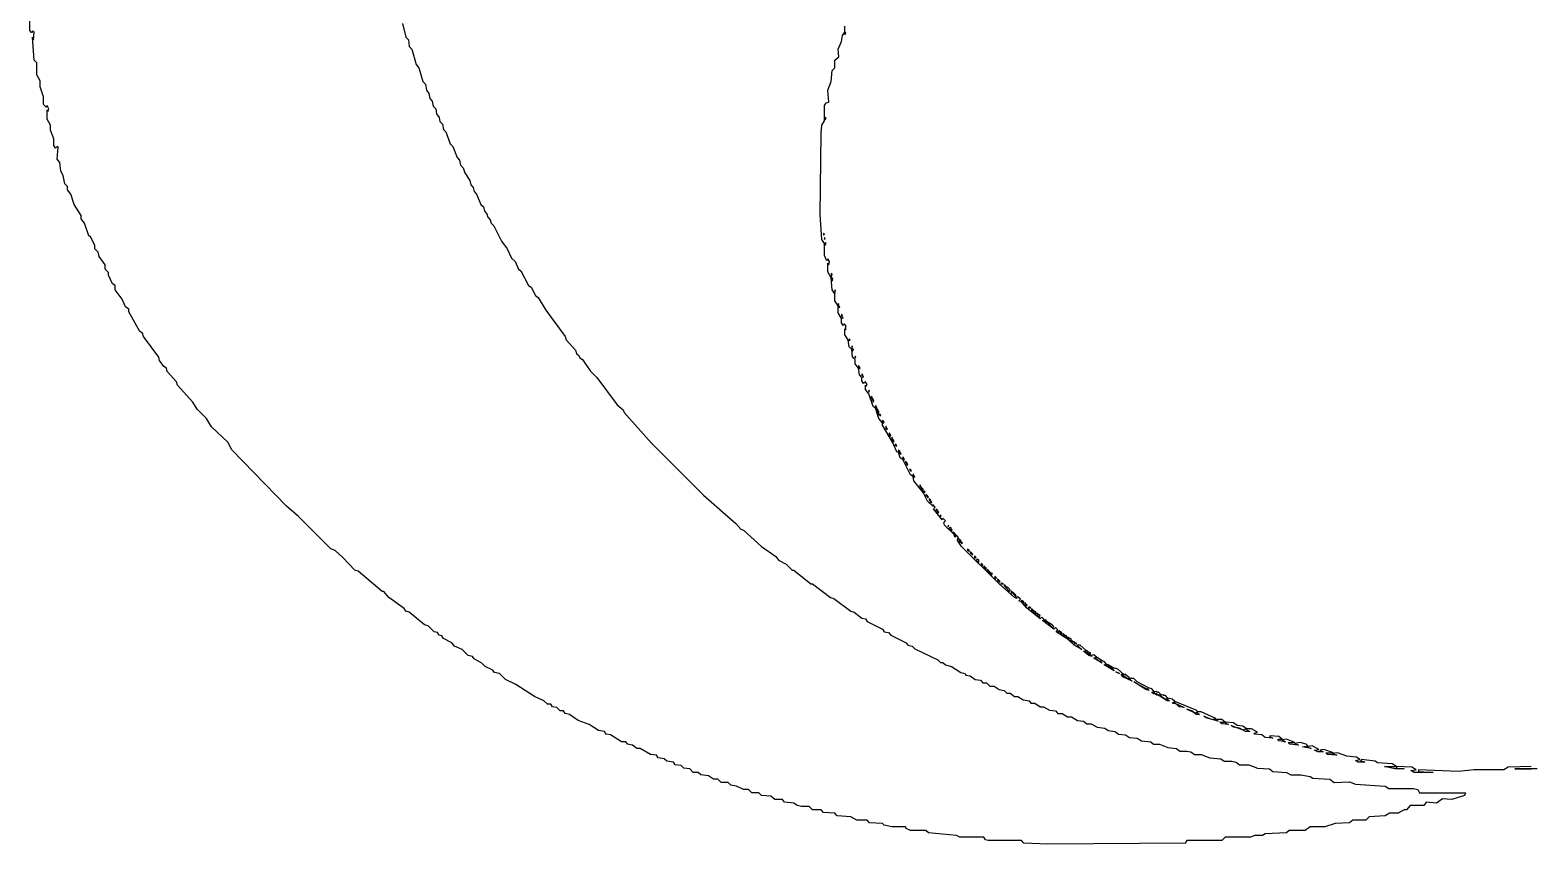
# Model space of a CAD drawing. Extents: x -695846 to 822170, y -413475 to 397179.
# Drawn here: x 389691.6 to 390174, y 307676.5 to 307938.3 of the extents above; entities that cross this region are included whole.
import ezdxf

# ---------------------------------------------------------------- set-up
doc = ezdxf.new("R2010")
doc.units = 0
doc.header["$LTSCALE"] = 1000
doc.header["$MEASUREMENT"] = 0

# ---------------------------------------------------------------- blocks, each defined once
blk = doc.blocks.new('中亿国际')
at = {"color": 4, "linetype": 'Continuous'}
for points in [[(2530589.31, -167980.59), (2530582.18, -167980.59), (2530587.39, -167980.59)], [(2530587.39, -167979.77), (2530579.98, -167980.05), (2530578.61, -167980.87), (2530569.01, -167980.87), (2530564.07, -167981.42), (2530551.18, -167980.87), (2530551.18, -167981.42), (2530555.84, -167981.69), (2530549.81, -167981.69), (2530548.71, -167981.14), (2530550.36, -167980.87), (2530548.98, -167980.05), (2530544.05, -167979.77), (2530544.05, -167980.32), (2530546.52, -167980.59), (2530543.5, -167980.59), (2530540.21, -167979.77), (2530544.05, -167979.77), (2530542.67, -167978.95), (2530538.01, -167978.67), (2530537.19, -167978.13), (2530532.8, -167977.58), (2530532.52, -167977.85), (2530533.9, -167978.4), (2530531.7, -167978.4), (2530530.88, -167977.85), (2530532.25, -167977.58), (2530531.15, -167976.75), (2530528.13, -167976.48), (2530525.12, -167975.38), (2530523.47, -167975.66), (2530524.84, -167976.21), (2530521.82, -167975.93), (2530521.28, -167975.38), (2530523.75, -167975.38), (2530520.73, -167974.29), (2530519.36, -167974.56), (2530520.45, -167975.11), (2530518.81, -167975.11), (2530517.71, -167974.56), (2530519.08, -167974.29), (2530516.89, -167973.19), (2530515.24, -167973.46), (2530516.61, -167974.01), (2530513.87, -167973.46), (2530515.52, -167973.19), (2530514.97, -167972.64), (2530513.05, -167972.09), (2530511.4, -167972.36), (2530512.5, -167972.91), (2530509.75, -167972.64), (2530509.21, -167972.09), (2530511.4, -167972.09), (2530508.66, -167970.99), (2530507.28, -167971.27), (2530508.38, -167971.82), (2530506.19, -167971.54), (2530505.91, -167970.99), (2530507.28, -167970.99), (2530506.19, -167970.17), (2530503.44, -167969.9), (2530503.17, -167970.17), (2530504.27, -167970.72), (2530501.8, -167970.44), (2530500.7, -167969.62), (2530498.51, -167969.35), (2530498.23, -167969.07), (2530499.33, -167968.8), (2530497.41, -167967.7), (2530496.04, -167967.7), (2530495.76, -167967.98), (2530496.86, -167968.52), (2530495.49, -167968.52), (2530493.57, -167967.43), (2530491.65, -167967.15), (2530490.82, -167966.6), (2530494.67, -167967.98), (2530495.76, -167967.7), (2530494.67, -167966.88), (2530492.75, -167966.6), (2530491.65, -167965.78), (2530489.18, -167965.51), (2530488.9, -167965.78), (2530490, -167966.33), (2530487.81, -167966.05), (2530487.26, -167965.51), (2530488.9, -167965.51), (2530487.81, -167964.68), (2530485.61, -167964.68), (2530486.71, -167965.23), (2530482.87, -167964.13), (2530482.05, -167963.59), (2530484.79, -167964.68), (2530485.89, -167964.41), (2530481.22, -167962.21), (2530480.13, -167962.21), (2530479.85, -167962.49), (2530480.67, -167963.04), (2530479.58, -167963.04), (2530478.21, -167961.94), (2530476.56, -167961.39), (2530479.3, -167962.49), (2530480.13, -167962.21), (2530479.58, -167961.67), (2530472.72, -167958.92), (2530472.72, -167959.47), (2530475.74, -167960.84), (2530474.09, -167960.57), (2530473.27, -167959.75), (2530471.9, -167959.47), (2530472.72, -167958.92), (2530471.9, -167958.1), (2530470.52, -167957.82), (2530470.25, -167958.1), (2530471.07, -167958.65), (2530470.25, -167958.65), (2530466.68, -167956.45), (2530465.86, -167956.45), (2530465.31, -167955.9), (2530466.13, -167955.63), (2530465.31, -167954.81), (2530464.21, -167954.53), (2530463.94, -167954.81), (2530464.49, -167955.36), (2530463.39, -167955.08), (2530459.55, -167952.61), (2530463.67, -167954.81), (2530464.21, -167954.53), (2530460.65, -167952.61), (2530459.55, -167951.52), (2530457.9, -167951.52), (2530459, -167952.34), (2530455.98, -167950.97), (2530455.44, -167950.14), (2530456.26, -167950.14), (2530454.34, -167948.5), (2530452.69, -167947.95), (2530452.42, -167948.22), (2530453.24, -167949.05), (2530449.95, -167947.13), (2530450.77, -167946.85), (2530449.95, -167946.03), (2530449.13, -167945.75), (2530448.85, -167946.03), (2530449.4, -167946.58), (2530446.66, -167944.93), (2530447.48, -167944.66), (2530446.66, -167943.83), (2530445.83, -167944.11), (2530446.11, -167944.38), (2530445.01, -167944.11), (2530443.36, -167942.74), (2530444.19, -167942.46), (2530442.27, -167940.82), (2530441.17, -167940.82), (2530442.82, -167942.19), (2530440.35, -167940.82), (2530438.43, -167938.9), (2530434.59, -167936.43), (2530435.13, -167935.88), (2530434.31, -167935.05), (2530433.76, -167935.6), (2530430.2, -167932.86), (2530430.74, -167932.59), (2530429.92, -167931.76), (2530429.37, -167932.31), (2530424.98, -167928.75), (2530423.34, -167926.82), (2530422.51, -167926.55), (2530423.06, -167926), (2530422.24, -167925.18), (2530421.69, -167925.45), (2530421.97, -167925.73), (2530421.14, -167925.45), (2530416.2, -167921.06), (2530404.13, -167908.99), (2530402.76, -167907.07), (2530403.04, -167905.98), (2530402.49, -167905.43), (2530401.94, -167905.98), (2530401.67, -167905.15), (2530398.65, -167902.13), (2530398.37, -167901.31), (2530398.92, -167900.76), (2530398.1, -167899.94), (2530397.82, -167900.49), (2530395.08, -167896.92), (2530395.63, -167896.37), (2530394.81, -167895.55), (2530394.81, -167896.1), (2530393.16, -167894.45), (2530391.79, -167891.71), (2530388.77, -167887.87), (2530388.5, -167886.5), (2530387.67, -167885.95), (2530385.2, -167881.01), (2530384.38, -167880.46), (2530383.83, -167878.82), (2530383.28, -167878.54), (2530381.91, -167875.52), (2530378.62, -167870.04), (2530378.62, -167869.21), (2530377.52, -167867.84), (2530376.43, -167864.55), (2530375.6, -167864), (2530374.23, -167859.89), (2530373.13, -167858.51), (2530373.13, -167857.14), (2530373.41, -167857.42), (2530373.68, -167856.87), (2530373.13, -167856.05), (2530372.59, -167856.59), (2530372.04, -167855.77), (2530372.04, -167854.67), (2530371.21, -167853.85), (2530370.94, -167851.66), (2530369.84, -167850.28), (2530369.84, -167848.91), (2530369.02, -167848.09), (2530368.74, -167845.62), (2530367.92, -167844.8), (2530367.65, -167842.6), (2530366.55, -167840.96), (2530366.55, -167839.04), (2530366.82, -167839.31), (2530366.82, -167837.94), (2530366.28, -167837.39), (2530366, -167837.94), (2530365.45, -167837.12), (2530365.45, -167835.74), (2530364.36, -167833.82), (2530364.36, -167831.63), (2530363.26, -167829.98), (2530363.26, -167827.79), (2530362.43, -167826.42), (2530362.16, -167822.58), (2530361.06, -167820.66), (2530361.06, -167817.91), (2530361.34, -167818.46), (2530361.61, -167817.36), (2530361.06, -167816.54), (2530360.79, -167817.09), (2530359.97, -167815.44), (2530359.97, -167811.6), (2530359.14, -167810.23), (2530358.59, -167802.28), (2530358.87, -167776.21), (2530359.14, -167773.47), (2530359.97, -167772.1), (2530359.97, -167767.16), (2530360.51, -167766.34), (2530361.34, -167766.06), (2530361.06, -167762.22), (2530362.16, -167759.48), (2530362.43, -167755.91), (2530363.26, -167755.09), (2530363.26, -167752.62), (2530364.63, -167751.52), (2530364.36, -167749.05), (2530365.45, -167746.59), (2530365.73, -167744.66), (2530366.55, -167743.57), (2530366.55, -167741.65)], [(2530224.17, -167740.82), (2530225.27, -167745.21), (2530226.09, -167746.04), (2530226.36, -167748.23), (2530227.19, -167749.05), (2530228.56, -167753.99), (2530229.38, -167755.09), (2530230.75, -167759.48), (2530231.58, -167760.3), (2530231.85, -167762.22), (2530232.67, -167763.32), (2530232.95, -167764.97), (2530233.77, -167765.79), (2530234.04, -167767.43), (2530234.87, -167768.26), (2530235.14, -167769.9), (2530235.97, -167771), (2530236.24, -167772.37), (2530237.06, -167773.2), (2530237.34, -167774.84), (2530238.16, -167775.66), (2530239.53, -167779.51), (2530240.35, -167780.33), (2530241.73, -167783.89), (2530242.55, -167784.72), (2530242.82, -167786.36), (2530243.65, -167787.19), (2530244.2, -167788.83), (2530245.84, -167791.3), (2530246.12, -167792.67), (2530246.94, -167793.5), (2530247.21, -167794.87), (2530248.04, -167795.69), (2530249.41, -167798.98), (2530250.23, -167799.81), (2530250.51, -167801.18), (2530251.33, -167802), (2530251.6, -167803.1), (2530252.43, -167803.92), (2530252.7, -167805.02), (2530253.52, -167805.84), (2530255.99, -167810.78), (2530257.91, -167813.25), (2530259.28, -167816.27), (2530260.38, -167817.36), (2530261.48, -167819.83), (2530262.3, -167820.38), (2530264.77, -167825.05), (2530265.59, -167825.59), (2530266.97, -167828.34), (2530267.79, -167828.89), (2530270.26, -167833), (2530276.57, -167841.51), (2530276.84, -167842.6), (2530279.86, -167845.9), (2530280.13, -167846.99), (2530280.96, -167847.54), (2530281.23, -167848.36), (2530282.05, -167848.91), (2530284.52, -167852.48), (2530286.72, -167854.67), (2530293.3, -167863.45), (2530295.22, -167865.1), (2530295.5, -167865.92), (2530304.28, -167875.8), (2530321.01, -167892.53), (2530331.43, -167901.59), (2530333.08, -167903.51), (2530333.9, -167903.78), (2530339.66, -167908.99), (2530344.33, -167912.28), (2530345.15, -167913.38), (2530347.62, -167914.75), (2530349.54, -167916.67), (2530350.09, -167916.67), (2530355.58, -167921.06), (2530356.13, -167921.06), (2530361.89, -167925.45), (2530362.98, -167925.73), (2530368.47, -167929.84), (2530369.57, -167930.12), (2530372.04, -167932.04), (2530373.13, -167932.31), (2530373.68, -167933.13), (2530378.62, -167935.6), (2530379.17, -167936.43), (2530380.54, -167936.7), (2530381.36, -167937.52), (2530386.3, -167939.99), (2530386.85, -167940.82), (2530388.22, -167941.09), (2530389.05, -167941.91), (2530396.45, -167945.48), (2530397.28, -167946.3), (2530398.1, -167946.3), (2530398.92, -167947.13), (2530400.84, -167947.67), (2530403.86, -167949.59), (2530405.23, -167949.87), (2530405.51, -167950.42), (2530406.88, -167950.69), (2530408.52, -167951.79), (2530410.17, -167952.06), (2530410.99, -167952.89), (2530412.09, -167952.89), (2530413.19, -167953.98), (2530414.56, -167953.98), (2530416.2, -167955.08), (2530417.85, -167955.36), (2530418.67, -167956.18), (2530419.77, -167956.18), (2530421.14, -167957.28), (2530422.24, -167957.28), (2530423.89, -167958.37), (2530425.81, -167958.65), (2530426.36, -167959.47), (2530427.73, -167959.47), (2530429.37, -167960.57), (2530430.47, -167960.57), (2530432.39, -167961.67), (2530434.31, -167961.94), (2530435.13, -167962.76), (2530436.51, -167962.76), (2530438.15, -167963.86), (2530439.52, -167963.86), (2530441.44, -167964.96), (2530443.36, -167965.23), (2530444.46, -167966.05), (2530445.83, -167966.05), (2530447.75, -167967.15), (2530450.22, -167967.43), (2530451.32, -167968.25), (2530453.51, -167968.52), (2530454.61, -167969.35), (2530456.81, -167969.62), (2530458.18, -167970.44), (2530460.65, -167970.72), (2530462.02, -167971.54), (2530465.04, -167971.82), (2530465.86, -167972.64), (2530467.78, -167972.64), (2530470.52, -167973.74), (2530473.27, -167974.01), (2530474.36, -167974.83), (2530476.56, -167974.83), (2530477.93, -167975.11), (2530479.03, -167975.93), (2530481.22, -167975.93), (2530483.97, -167977.03), (2530487.53, -167977.3), (2530488.63, -167978.13), (2530491.1, -167978.13), (2530492.47, -167978.4), (2530493.57, -167979.22), (2530496.59, -167979.22), (2530499.33, -167980.32), (2530503.17, -167980.59), (2530504.27, -167981.42), (2530508.66, -167981.69), (2530510.03, -167982.52), (2530513.32, -167982.52), (2530516.34, -167983.06), (2530517.16, -167983.61), (2530522.65, -167983.89), (2530524.02, -167984.98), (2530528.96, -167984.71), (2530530.88, -167985.53), (2530540.48, -167986.08), (2530541.58, -167986.9), (2530549.53, -167986.9), (2530550.9, -167987.18), (2530551.45, -167988.28), (2530566.27, -167988.28), (2530565.99, -167989.1), (2530561.88, -167990.47), (2530558.86, -167990.2), (2530556.94, -167991.57), (2530553.65, -167991.29), (2530552.82, -167992.39), (2530548.44, -167992.39), (2530547.34, -167993.76), (2530546.52, -167993.76), (2530544.59, -167994.86), (2530541.85, -167994.86), (2530540.48, -167995.68), (2530535.27, -167995.96), (2530534.17, -167997.06), (2530530.05, -167997.06), (2530528.96, -167997.88), (2530524.29, -167998.15), (2530521, -167999.25), (2530516.34, -167999.25), (2530514.69, -168000.35), (2530509.48, -168000.35), (2530508.66, -168001.17), (2530501.8, -168001.44), (2530500.98, -168001.99), (2530498.51, -168001.99), (2530497.13, -168002.54), (2530488.9, -168002.54), (2530487.81, -168003.64), (2530476.56, -168003.64), (2530476.01, -168004.46), (2530431.84, -168004.74), (2530424.16, -168004.46), (2530423.34, -168003.64), (2530412.64, -168003.64), (2530411.82, -168003.36), (2530411.27, -168002.54), (2530403.59, -168002.54), (2530402.49, -168001.99), (2530393.43, -168001.17), (2530392.61, -168000.35), (2530387.67, -168000.35), (2530386.3, -167999.8), (2530386.03, -167999.25), (2530381.64, -167999.25), (2530379.17, -167998.7), (2530378.62, -167998.15), (2530374.51, -167997.88), (2530373.68, -167997.06), (2530370.39, -167997.06), (2530368.47, -167995.96), (2530364.08, -167995.68), (2530363.26, -167994.86), (2530359.69, -167994.59), (2530358.87, -167993.76), (2530356.13, -167993.76), (2530355.03, -167992.67), (2530352.56, -167992.67), (2530351.19, -167992.39), (2530350.09, -167991.57), (2530347.07, -167991.29), (2530346.52, -167990.47), (2530344.05, -167990.47), (2530342.68, -167989.37), (2530339.66, -167989.1), (2530338.84, -167988.28), (2530336.65, -167988.28), (2530335.55, -167987.18), (2530333.9, -167987.18), (2530331.71, -167986.08), (2530329.79, -167985.81), (2530328.97, -167984.98), (2530326.77, -167984.98), (2530325.67, -167983.89), (2530324.3, -167983.89), (2530322.66, -167982.79), (2530320.19, -167982.52), (2530319.36, -167981.69), (2530317.72, -167981.69), (2530316.62, -167980.59), (2530314.7, -167980.32), (2530313.88, -167979.5), (2530311.96, -167979.22), (2530311.41, -167978.4), (2530309.21, -167978.13), (2530308.39, -167977.3), (2530306.47, -167977.03), (2530305.92, -167976.21), (2530304, -167975.93), (2530300.71, -167974.01), (2530299.61, -167974.01), (2530298.24, -167972.91), (2530296.59, -167972.64), (2530296.05, -167971.82), (2530294.67, -167971.82), (2530291.11, -167969.62), (2530289.74, -167969.35), (2530289.19, -167968.52), (2530287.27, -167968.25), (2530284.25, -167966.33), (2530280.68, -167964.96), (2530277.94, -167963.04), (2530276.57, -167962.76), (2530276.02, -167961.94), (2530274.92, -167961.94), (2530273.82, -167960.84), (2530272.45, -167960.57), (2530271.9, -167959.75), (2530270.81, -167959.75), (2530269.71, -167958.65), (2530266.69, -167957.28), (2530260.66, -167953.44), (2530257.36, -167951.79), (2530255.44, -167949.87), (2530253.8, -167949.59), (2530253.25, -167948.77), (2530250.78, -167947.67), (2530249.68, -167946.58), (2530247.21, -167945.21), (2530246.66, -167944.38), (2530245.29, -167944.11), (2530243.37, -167942.19), (2530240.9, -167941.09), (2530240.08, -167939.99), (2530237.34, -167938.62), (2530236.79, -167937.8), (2530235.97, -167937.52), (2530235.42, -167936.7), (2530234.32, -167936.43), (2530232.4, -167934.51), (2530231.3, -167934.23), (2530226.36, -167930.12), (2530225.27, -167929.84), (2530224.72, -167929.02), (2530219.78, -167925.45), (2530218.13, -167923.53), (2530217.58, -167923.53), (2530209.9, -167916.95), (2530208.81, -167916.67), (2530204.97, -167912.56), (2530202.5, -167910.36), (2530201.12, -167909.82), (2530190.7, -167899.39), (2530186.86, -167896.1), (2530169.3, -167877.99), (2530167.93, -167875.52), (2530162.72, -167870.59), (2530161.07, -167867.84), (2530158.05, -167864.82), (2530156.68, -167862.63), (2530151.74, -167857.14), (2530151.47, -167856.05), (2530148.45, -167852.75), (2530148.18, -167851.66), (2530147.35, -167851.11), (2530145.98, -167849.19), (2530145.71, -167848.09), (2530140.77, -167841.51), (2530140.5, -167840.41), (2530139.67, -167839.86), (2530136.11, -167833.55), (2530136.11, -167832.73), (2530135.01, -167831.9), (2530133.91, -167829.43), (2530131.72, -167826.42), (2530131.72, -167825.05), (2530130.89, -167824.5), (2530129.52, -167821.75), (2530129.52, -167820.93), (2530128.43, -167819.83), (2530128.43, -167818.46), (2530126.5, -167815.72), (2530126.23, -167814.35), (2530125.13, -167813.25), (2530125.13, -167812.15), (2530123.76, -167809.41), (2530123.21, -167809.13), (2530121.84, -167805.02), (2530120.74, -167803.65), (2530120.74, -167802.55), (2530118.55, -167798.98), (2530117.45, -167795.69), (2530116.35, -167794.32), (2530116.35, -167793.22), (2530115.53, -167792.4), (2530114.98, -167789.66), (2530114.16, -167788.28), (2530113.89, -167785.54), (2530113.06, -167784.44), (2530113.34, -167780.6), (2530113.06, -167780.33), (2530112.51, -167780.88), (2530111.96, -167780.05), (2530111.96, -167777.86), (2530110.87, -167775.12), (2530110.87, -167773.47), (2530109.77, -167771.55), (2530109.77, -167768.53), (2530110.04, -167769.08), (2530110.32, -167768.26), (2530109.77, -167767.16), (2530109.5, -167767.71), (2530108.67, -167766.89), (2530108.67, -167764.42), (2530107.58, -167761.12), (2530107.58, -167759.2), (2530106.48, -167757.28), (2530106.48, -167753.44), (2530105.66, -167752.62), (2530105.11, -167745.21), (2530105.38, -167746.04), (2530105.66, -167743.57), (2530105.11, -167743.29), (2530104.83, -167743.84), (2530104.28, -167743.02), (2530104.28, -167737.53)], [(2530366.82, -167743.84), (2530366.55, -167743.57), (2530366.55, -167744.39), (2530366.82, -167743.84)], [(2530360.51, -167771.28), (2530360.24, -167771), (2530360.24, -167771.82), (2530360.51, -167771.28)], [(2530359.97, -167808.59), (2530359.69, -167808.31), (2530359.69, -167808.86), (2530359.97, -167808.59)], [(2530360.24, -167809.96), (2530359.97, -167809.68), (2530359.97, -167810.23), (2530360.24, -167809.96)], [(2530360.51, -167811.6), (2530360.24, -167811.33), (2530360.24, -167812.15), (2530360.51, -167811.6)], [(2530362.43, -167821.48), (2530362.16, -167821.2), (2530362.16, -167822.58), (2530362.43, -167821.48)], [(2530362.71, -167822.85), (2530362.43, -167822.58), (2530362.43, -167823.67), (2530362.71, -167822.85)], [(2530363.53, -167826.69), (2530363.26, -167826.42), (2530363.26, -167827.51), (2530363.53, -167826.69)], [(2530364.63, -167831.08), (2530364.36, -167830.81), (2530364.36, -167831.63), (2530364.63, -167831.08)], [(2530364.9, -167831.9), (2530364.63, -167831.63), (2530364.63, -167832.18), (2530364.9, -167831.9)], [(2530365.73, -167834.65), (2530365.45, -167834.37), (2530365.45, -167835.2), (2530365.73, -167834.65)], [(2530366, -167835.47), (2530365.73, -167835.2), (2530365.73, -167835.74), (2530366, -167835.47)], [(2530368.2, -167842.6), (2530367.92, -167842.33), (2530367.92, -167842.88), (2530368.2, -167842.6)], [(2530369.02, -167844.8), (2530368.74, -167844.52), (2530368.74, -167845.62), (2530369.02, -167844.8)], [(2530369.29, -167845.62), (2530369.02, -167845.35), (2530369.02, -167846.17), (2530369.29, -167845.62)], [(2530370.12, -167848.09), (2530369.84, -167847.82), (2530369.84, -167848.36), (2530370.12, -167848.09)], [(2530371.21, -167851.11), (2530370.94, -167850.83), (2530370.94, -167851.66), (2530371.21, -167851.11)], [(2530371.49, -167851.66), (2530371.21, -167851.38), (2530371.21, -167851.93), (2530371.49, -167851.66)], [(2530372.31, -167853.85), (2530372.04, -167853.58), (2530372.04, -167854.13), (2530372.31, -167853.85)], [(2530372.59, -167854.4), (2530372.31, -167854.13), (2530372.31, -167854.67), (2530372.59, -167854.4)], [(2530374.51, -167859.06), (2530374.23, -167858.79), (2530374.23, -167859.34), (2530374.51, -167859.06)], [(2530375.33, -167860.98), (2530375.05, -167860.71), (2530375.05, -167861.53), (2530375.33, -167860.98)], [(2530375.6, -167861.53), (2530375.33, -167861.26), (2530375.33, -167862.08), (2530375.6, -167861.53)], [(2530375.88, -167862.08), (2530375.6, -167861.81), (2530375.6, -167862.63), (2530375.88, -167862.08)], [(2530376.7, -167864), (2530376.43, -167863.73), (2530376.43, -167864.28), (2530376.7, -167864)], [(2530376.97, -167864.55), (2530376.7, -167864.28), (2530376.7, -167864.82), (2530376.97, -167864.55)], [(2530377.25, -167865.1), (2530376.97, -167864.82), (2530376.97, -167865.65), (2530377.25, -167865.1)], [(2530377.52, -167865.65), (2530377.25, -167865.37), (2530376.97, -167865.92), (2530377.52, -167866.74), (2530377.52, -167865.65)], [(2530378.07, -167866.74), (2530377.8, -167866.47), (2530377.8, -167867.02), (2530378.07, -167866.74)], [(2530378.9, -167868.67), (2530378.62, -167868.39), (2530378.62, -167868.94), (2530378.9, -167868.67)], [(2530379.17, -167868.94), (2530378.9, -167868.67), (2530378.9, -167869.49), (2530379.17, -167868.94)], [(2530379.99, -167870.59), (2530379.72, -167870.31), (2530379.72, -167871.13), (2530379.99, -167870.59)], [(2530380.27, -167871.13), (2530379.99, -167870.86), (2530379.99, -167871.41), (2530380.27, -167871.13)], [(2530381.09, -167872.78), (2530380.82, -167872.51), (2530380.82, -167873.33), (2530381.09, -167872.78)], [(2530381.36, -167873.33), (2530381.09, -167873.05), (2530381.09, -167873.6), (2530381.36, -167873.33)], [(2530381.91, -167874.15), (2530381.64, -167873.88), (2530381.64, -167874.7), (2530381.91, -167874.15)], [(2530382.19, -167874.7), (2530381.91, -167874.43), (2530381.91, -167875.25), (2530382.19, -167874.7)], [(2530382.46, -167875.25), (2530382.19, -167874.97), (2530382.19, -167875.52), (2530382.46, -167875.25)], [(2530383.01, -167876.35), (2530382.74, -167876.07), (2530382.74, -167876.62), (2530383.01, -167876.35)], [(2530383.28, -167876.62), (2530383.01, -167876.35), (2530383.01, -167876.9), (2530383.28, -167876.62)], [(2530384.11, -167878.27), (2530383.83, -167877.99), (2530383.83, -167878.54), (2530384.11, -167878.27)], [(2530384.38, -167878.54), (2530384.11, -167878.27), (2530384.11, -167879.09), (2530384.38, -167878.54)], [(2530384.66, -167879.09), (2530384.38, -167878.82), (2530384.38, -167879.36), (2530384.66, -167879.09)], [(2530385.48, -167880.46), (2530385.2, -167880.19), (2530385.2, -167880.74), (2530385.48, -167880.46)], [(2530385.75, -167881.01), (2530385.48, -167880.74), (2530385.48, -167881.28), (2530385.75, -167881.01)], [(2530386.3, -167881.83), (2530386.03, -167881.56), (2530386.03, -167882.11), (2530386.3, -167881.83)], [(2530386.58, -167882.11), (2530386.3, -167881.83), (2530386.3, -167882.66), (2530386.58, -167882.11)], [(2530386.85, -167882.66), (2530386.58, -167882.38), (2530386.58, -167882.93), (2530386.85, -167882.66)], [(2530387.67, -167884.3), (2530387.4, -167884.03), (2530387.4, -167884.58), (2530387.67, -167884.3)], [(2530387.95, -167884.58), (2530387.67, -167884.3), (2530387.67, -167884.85), (2530387.95, -167884.58)], [(2530388.77, -167885.95), (2530388.5, -167885.67), (2530388.5, -167886.5), (2530388.77, -167885.95)], [(2530389.05, -167886.5), (2530388.77, -167886.22), (2530388.77, -167886.77), (2530389.05, -167886.5)], [(2530390.97, -167889.51), (2530390.69, -167889.24), (2530390.69, -167889.79), (2530390.97, -167889.51)], [(2530391.24, -167890.06), (2530390.97, -167889.79), (2530390.97, -167890.34), (2530391.24, -167890.06)], [(2530391.51, -167890.34), (2530391.24, -167890.06), (2530391.24, -167890.61), (2530391.51, -167890.34)], [(2530391.79, -167890.61), (2530391.51, -167890.34), (2530391.24, -167890.89), (2530391.79, -167891.44), (2530391.79, -167890.61)], [(2530392.34, -167891.44), (2530392.06, -167891.16), (2530392.06, -167891.71), (2530392.34, -167891.44)], [(2530392.89, -167892.53), (2530392.61, -167892.26), (2530392.61, -167892.81), (2530392.89, -167892.53)], [(2530393.16, -167892.81), (2530392.89, -167892.53), (2530392.89, -167893.08), (2530393.16, -167892.81)], [(2530393.43, -167893.08), (2530393.16, -167892.81), (2530393.16, -167893.36), (2530393.43, -167893.08)], [(2530393.98, -167893.9), (2530393.71, -167893.63), (2530393.71, -167894.18), (2530393.98, -167893.9)], [(2530394.26, -167894.18), (2530393.98, -167893.9), (2530393.98, -167894.73), (2530394.26, -167894.18)], [(2530394.53, -167894.73), (2530394.26, -167894.45), (2530394.26, -167895), (2530394.53, -167894.73)], [(2530396.18, -167897.2), (2530395.9, -167896.92), (2530395.9, -167897.47), (2530396.18, -167897.2)], [(2530396.45, -167897.47), (2530396.18, -167897.2), (2530396.18, -167898.02), (2530396.45, -167897.47)], [(2530396.73, -167898.02), (2530396.45, -167897.74), (2530396.45, -167898.29), (2530396.73, -167898.02)], [(2530397.55, -167899.12), (2530397.28, -167898.84), (2530397.28, -167899.39), (2530397.55, -167899.12)], [(2530400.02, -167902.41), (2530399.74, -167902.13), (2530399.74, -167902.68), (2530400.02, -167902.41)], [(2530400.84, -167903.23), (2530400.29, -167902.96), (2530400.02, -167903.23), (2530400.57, -167903.78), (2530400.84, -167903.23)], [(2530401.12, -167903.78), (2530400.84, -167903.51), (2530400.84, -167904.05), (2530401.12, -167903.78)], [(2530401.67, -167904.6), (2530401.39, -167904.33), (2530401.39, -167904.88), (2530401.67, -167904.6)], [(2530401.94, -167904.88), (2530401.67, -167904.6), (2530401.67, -167905.15), (2530401.94, -167904.88)], [(2530402.21, -167905.15), (2530401.94, -167904.88), (2530401.94, -167905.43), (2530402.21, -167905.15)], [(2530403.31, -167906.52), (2530403.04, -167906.25), (2530403.04, -167906.8), (2530403.31, -167906.52)], [(2530403.86, -167907.07), (2530403.59, -167906.8), (2530403.31, -167907.35), (2530403.86, -167907.9), (2530403.86, -167907.07)], [(2530404.41, -167907.9), (2530404.13, -167907.62), (2530404.13, -167908.17), (2530404.41, -167907.9)], [(2530406.33, -167910.09), (2530406.05, -167909.82), (2530406.05, -167910.36), (2530406.33, -167910.09)], [(2530406.6, -167910.36), (2530406.33, -167910.09), (2530406.33, -167910.64), (2530406.6, -167910.36)], [(2530407.15, -167910.91), (2530406.88, -167910.64), (2530406.88, -167911.19), (2530407.15, -167910.91)], [(2530407.43, -167911.19), (2530407.15, -167910.91), (2530407.15, -167911.46), (2530407.43, -167911.19)], [(2530407.7, -167911.46), (2530407.43, -167911.19), (2530407.43, -167911.74), (2530407.7, -167911.46)], [(2530408.52, -167912.28), (2530408.25, -167912.01), (2530408.25, -167912.83), (2530408.8, -167912.56), (2530408.52, -167912.28)], [(2530409.62, -167913.38), (2530409.07, -167913.11), (2530408.8, -167913.38), (2530409.62, -167914.21), (2530409.62, -167913.38)], [(2530410.72, -167914.75), (2530410.44, -167914.48), (2530410.44, -167915.03), (2530410.72, -167914.75)], [(2530410.99, -167915.03), (2530410.72, -167914.75), (2530410.72, -167915.3), (2530410.99, -167915.03)], [(2530411.54, -167915.58), (2530411.27, -167915.3), (2530411.27, -167915.85), (2530411.54, -167915.58)], [(2530411.82, -167915.85), (2530411.54, -167915.58), (2530411.54, -167916.13), (2530411.82, -167915.85)], [(2530412.09, -167916.13), (2530411.82, -167915.85), (2530411.82, -167916.4), (2530412.09, -167916.13)], [(2530412.64, -167916.67), (2530412.36, -167916.4), (2530412.36, -167916.95), (2530412.64, -167916.67)], [(2530412.91, -167916.95), (2530412.64, -167916.67), (2530412.64, -167917.22), (2530412.91, -167916.95)], [(2530413.19, -167917.22), (2530412.91, -167916.95), (2530412.91, -167917.5), (2530413.19, -167917.22)], [(2530414.01, -167917.77), (2530413.46, -167917.5), (2530413.19, -167917.77), (2530413.74, -167918.32), (2530414.01, -167917.77)], [(2530415.11, -167918.87), (2530414.83, -167918.59), (2530414.83, -167919.42), (2530415.38, -167919.14), (2530415.11, -167918.87)], [(2530415.93, -167919.69), (2530415.66, -167919.42), (2530415.66, -167919.97), (2530415.93, -167919.69)], [(2530416.2, -167919.97), (2530415.93, -167919.69), (2530415.93, -167920.24), (2530416.2, -167919.97)], [(2530416.48, -167920.24), (2530416.2, -167919.97), (2530416.2, -167920.51), (2530416.48, -167920.24)], [(2530417.58, -167921.06), (2530417.03, -167920.79), (2530416.75, -167921.06), (2530417.58, -167921.06)], [(2530418.13, -167921.61), (2530417.85, -167921.34), (2530417.85, -167921.89), (2530418.13, -167921.61)], [(2530418.4, -167921.89), (2530418.13, -167921.61), (2530418.13, -167922.16), (2530418.4, -167921.89)], [(2530418.67, -167922.16), (2530418.4, -167921.89), (2530418.4, -167922.44), (2530418.67, -167922.16)], [(2530419.22, -167922.44), (2530418.67, -167922.16), (2530418.4, -167922.44), (2530419.5, -167923.53), (2530419.77, -167922.98), (2530419.22, -167922.44)], [(2530420.32, -167923.53), (2530420.05, -167923.26), (2530420.05, -167924.08), (2530420.59, -167923.81), (2530420.32, -167923.53)], [(2530420.87, -167924.08), (2530420.59, -167923.81), (2530420.59, -167924.36), (2530420.87, -167924.08)], [(2530421.14, -167924.36), (2530420.87, -167924.08), (2530420.87, -167924.63), (2530421.14, -167924.36)], [(2530421.42, -167924.63), (2530421.14, -167924.36), (2530421.14, -167924.9), (2530421.42, -167924.63)], [(2530421.69, -167924.9), (2530421.42, -167924.63), (2530421.42, -167925.18), (2530421.69, -167924.9)], [(2530423.61, -167926.55), (2530423.34, -167926.28), (2530423.34, -167926.82), (2530423.61, -167926.55)], [(2530424.16, -167926.82), (2530423.61, -167926.55), (2530423.34, -167926.82), (2530423.89, -167927.37), (2530424.16, -167926.82)], [(2530424.71, -167927.37), (2530424.44, -167927.1), (2530424.44, -167927.65), (2530424.71, -167927.37)], [(2530424.98, -167927.65), (2530424.71, -167927.37), (2530424.71, -167927.92), (2530424.98, -167927.65)], [(2530425.26, -167927.92), (2530424.98, -167927.65), (2530424.98, -167928.2), (2530425.26, -167927.92)], [(2530426.36, -167928.75), (2530425.81, -167928.47), (2530425.53, -167928.75), (2530426.36, -167928.75)], [(2530426.9, -167929.29), (2530426.63, -167929.02), (2530426.63, -167929.57), (2530426.9, -167929.29)], [(2530427.18, -167929.57), (2530426.9, -167929.29), (2530426.9, -167929.84), (2530427.18, -167929.57)], [(2530427.45, -167929.84), (2530427.18, -167929.57), (2530427.18, -167930.12), (2530427.45, -167929.84)], [(2530428, -167930.12), (2530427.45, -167929.84), (2530427.18, -167930.12), (2530428, -167930.67), (2530428, -167930.12)], [(2530428.55, -167930.67), (2530428.28, -167930.39), (2530428.28, -167930.94), (2530428.55, -167930.67)], [(2530428.82, -167930.94), (2530428.55, -167930.67), (2530428.55, -167931.21), (2530428.82, -167930.94)], [(2530429.37, -167931.21), (2530428.82, -167930.94), (2530428.55, -167931.21), (2530429.1, -167931.76), (2530429.37, -167931.21)], [(2530431.29, -167932.86), (2530431.02, -167932.59), (2530431.02, -167933.13), (2530431.29, -167932.86)], [(2530431.57, -167933.13), (2530431.29, -167932.86), (2530431.29, -167933.41), (2530431.57, -167933.13)], [(2530431.84, -167933.41), (2530431.57, -167933.13), (2530431.57, -167933.68), (2530431.84, -167933.41)], [(2530432.39, -167933.68), (2530432.12, -167933.41), (2530432.12, -167933.96), (2530432.39, -167933.68)], [(2530432.67, -167933.96), (2530432.39, -167933.68), (2530432.39, -167934.23), (2530432.67, -167933.96)], [(2530433.21, -167934.23), (2530432.67, -167933.96), (2530432.39, -167934.23), (2530433.49, -167935.05), (2530433.76, -167934.78), (2530433.21, -167934.23)], [(2530435.96, -167936.43), (2530435.41, -167936.15), (2530435.13, -167936.43), (2530435.96, -167936.43)], [(2530436.23, -167936.7), (2530435.96, -167936.43), (2530435.96, -167936.98), (2530436.23, -167936.7)], [(2530436.51, -167936.98), (2530436.23, -167936.7), (2530436.23, -167937.25), (2530436.51, -167936.98)], [(2530437.05, -167937.25), (2530436.78, -167936.98), (2530436.78, -167937.52), (2530437.05, -167937.25)], [(2530437.33, -167937.52), (2530437.05, -167937.25), (2530437.05, -167937.8), (2530437.33, -167937.52)], [(2530437.88, -167937.8), (2530437.33, -167937.52), (2530437.05, -167937.8), (2530437.88, -167938.35), (2530437.88, -167937.8)], [(2530438.43, -167938.35), (2530438.15, -167938.07), (2530438.15, -167938.62), (2530438.43, -167938.35)], [(2530438.97, -167938.62), (2530438.43, -167938.35), (2530438.15, -167938.62), (2530439.25, -167939.44), (2530439.52, -167938.9), (2530438.97, -167938.62)], [(2530439.8, -167939.44), (2530439.52, -167939.17), (2530439.52, -167939.72), (2530439.8, -167939.44)], [(2530440.35, -167939.72), (2530439.8, -167939.44), (2530439.52, -167939.72), (2530440.35, -167939.72)], [(2530440.62, -167939.99), (2530440.35, -167939.72), (2530440.35, -167940.27), (2530440.62, -167939.99)], [(2530441.17, -167940.27), (2530440.62, -167939.99), (2530440.35, -167940.27), (2530441.17, -167940.27)], [(2530444.74, -167942.74), (2530444.19, -167942.46), (2530443.91, -167942.74), (2530444.74, -167943.28), (2530444.74, -167942.74)], [(2530445.56, -167943.28), (2530445.01, -167943.01), (2530444.74, -167943.28), (2530445.56, -167943.83), (2530445.56, -167943.28)], [(2530448.03, -167944.93), (2530447.48, -167944.66), (2530447.21, -167944.93), (2530448.58, -167946.03), (2530449.13, -167945.75), (2530448.03, -167944.93)], [(2530451.32, -167947.13), (2530450.77, -167946.85), (2530450.5, -167947.13), (2530451.32, -167947.13)], [(2530451.87, -167947.4), (2530451.32, -167947.13), (2530451.05, -167947.4), (2530452.42, -167948.22), (2530452.69, -167947.95), (2530451.87, -167947.4)], [(2530453.79, -167949.32), (2530454.89, -167949.87), (2530453.79, -167949.32)], [(2530457.08, -167950.42), (2530456.81, -167950.14), (2530455.98, -167950.42), (2530457.63, -167951.52), (2530458.18, -167951.24), (2530457.08, -167950.42)], [(2530466.96, -167955.9), (2530466.68, -167955.63), (2530465.86, -167955.9), (2530466.96, -167956.73), (2530468.33, -167956.73), (2530467.51, -167955.9), (2530466.96, -167955.9)], [(2530469.15, -167957), (2530468.88, -167956.73), (2530468.05, -167957), (2530469.7, -167958.1), (2530470.52, -167957.82), (2530469.7, -167957), (2530469.15, -167957)]]:
    blk.add_lwpolyline(points, dxfattribs=at)
blk = doc.blocks.new('3er1t35wer1t')
at = {"lineweight": 20}
blk.add_blockref('中亿国际', (-2213347.16, 470556.41), dxfattribs=at)

msp = doc.modelspace()

# ---------------------------------------------------------------- block references
msp.add_blockref('3er1t35wer1t', (72934.43, 5124.81))

doc.saveas('drawing.dxf')
